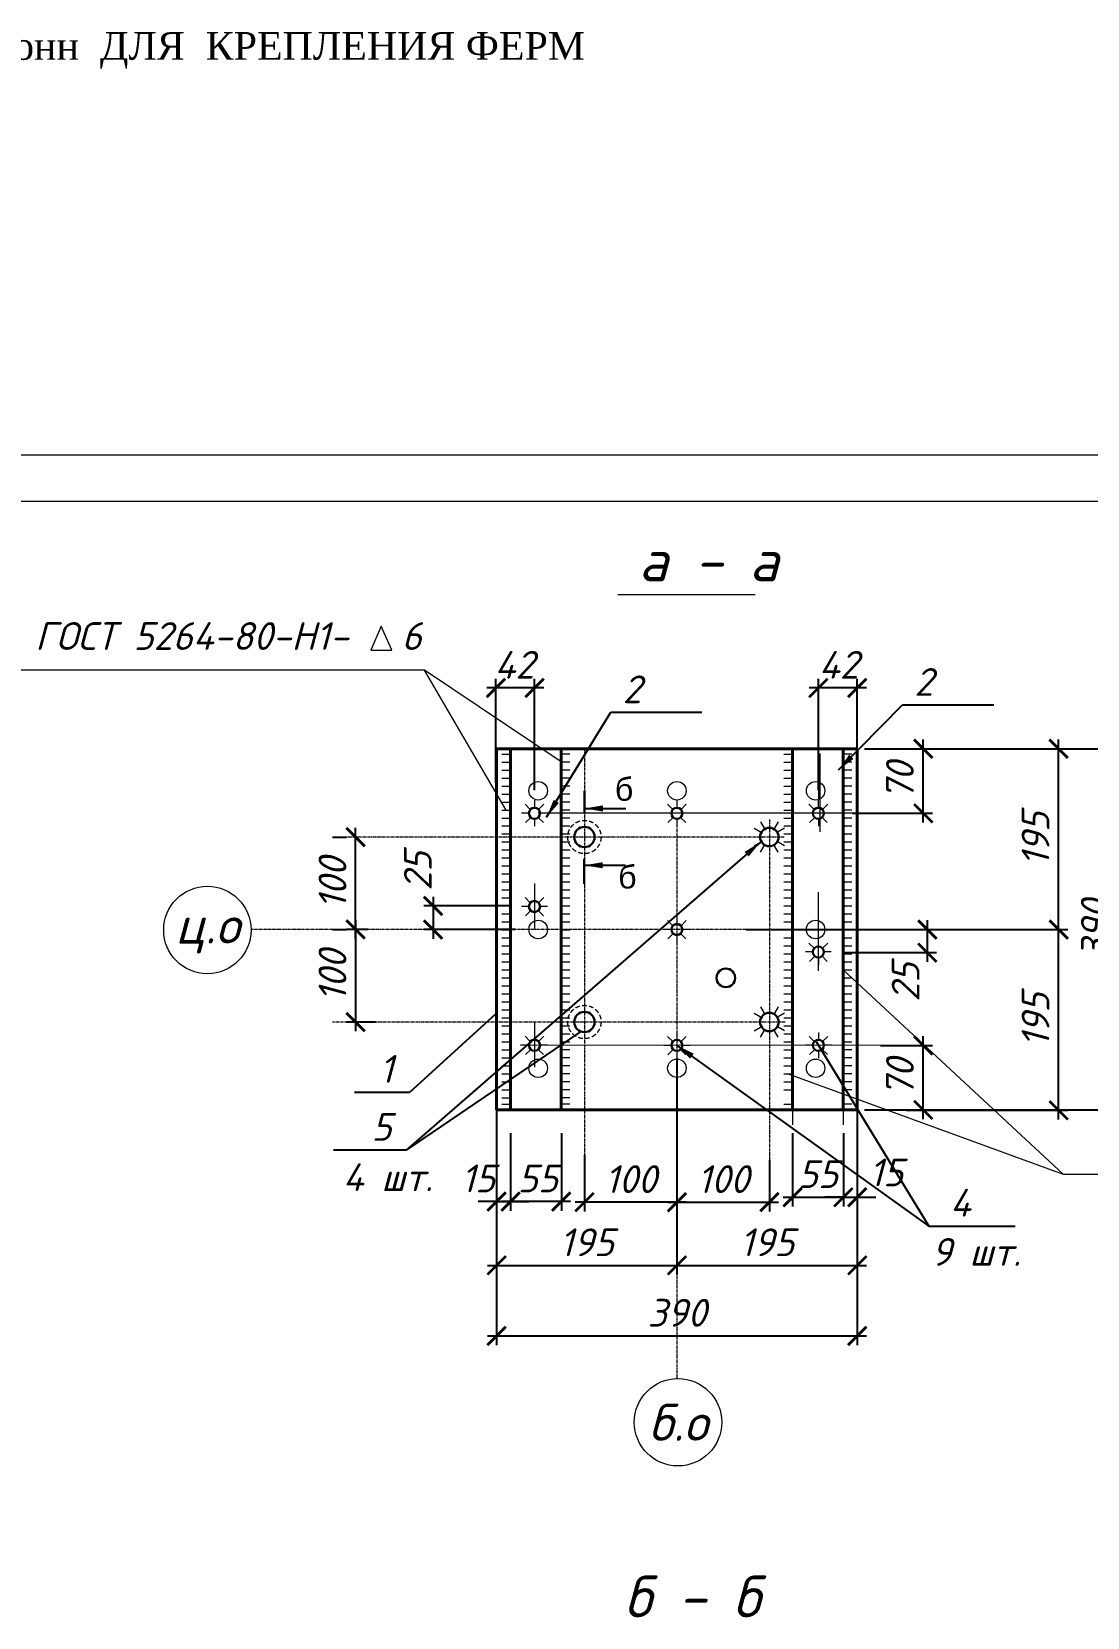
# Model space of a CAD drawing. Header units: millimetres. Extents: x 321124 to 407260, y -209908 to -138111.
# Drawn here: x 341707 to 353123, y -155252 to -138111 of the extents above; entities that cross this region are included whole.
import ezdxf

# ---------------------------------------------------------------- set-up
doc = ezdxf.new("R2010")
doc.units = ezdxf.units.MM
for name, pattern in [('CENTER', [50.8, 31.75, -6.35, 6.35, -6.35]), ('CENTERX2', [4, 2.5, -0.5, 0.5, -0.5]), ('HIDDEN', [0.375, 0.25, -0.125])]:
    doc.linetypes.add(name, pattern=pattern)
doc.layers.get('Defpoints').update_dxf_attribs({"color": 1, "lineweight": 0})
for name, color, linetype, lineweight in [('k_ Выноски', 7, 'Continuous', 13), ('k_ Металл', 5, 'Continuous', 40), ('k_ Осевая', 8, 'CENTERX2', 9), ('k_ Размеры', 7, 'Continuous', 15), ('Линия Тонкая', 86, 'Continuous', 9), ('Металл для узлов', 7, 'Continuous', 30), ('оси', 1, 'CENTER', 5), ('размеры', 5, 'Continuous', 20), ('сновные тонкие', 7, 'Continuous', 30), ('тонкие', 250, 'Continuous', 5)]:
    doc.layers.add(name, color=color, linetype=linetype, lineweight=lineweight)
doc.styles.add('300', font='times.ttf', dxfattribs={"width": 0.9, "height": 300})
doc.styles.add('40', font='arial.ttf', dxfattribs={"height": 400})
doc.styles.add('STEP PR', font='isocpeui.ttf')
doc.styles.add('style30', font='times.ttf', dxfattribs={"height": 300})
doc.dimstyles.new('10', dxfattribs={"dimtxt": 300, "dimasz": 200, "dimexe": 100, "dimexo": 250, "dimgap": 100, "dimtad": 1, "dimdec": 0, "dimlfac": 0.1, "dimdsep": 46, "dimtxsty": '300', "dimblk": 'ARCHTICK', "dimcen": 100, "dimdle": 100, "dimadec": 0, "dimazin": 2, "dimtfac": 1, "dimtdec": 0, "dimtmove": 1, "dimatfit": 3, "dimfxl": 0, "dimtolj": 1, "dimtzin": 0, "dimarcsym": 0})

# ---------------------------------------------------------------- blocks, each defined once
blk = doc.blocks.new('_ArchTick')
at = {"color": 0, "linetype": 'ByBlock', "const_width": 0.15}
blk.add_lwpolyline([(-0.5, -0.5), (0.5, 0.5)], dxfattribs=at)
blk = doc.blocks.new('*D27')
at = {"layer": 'Defpoints', "color": 0, "lineweight": 0, "ltscale": 5}
for p in [(347685, -150005), (348685, -150005), (347685, -150765)]:
    blk.add_point(p, dxfattribs=at)
at = {"layer": 'k_ Размеры', "color": 0, "lineweight": -2, "ltscale": 5}
for p, q in [((347685, -150255), (347685, -150865)), ((348685, -150255), (348685, -150865)), ((348785, -150765), (347585, -150765))]:
    blk.add_line(p, q, dxfattribs=at)
at = {"layer": 'k_ Размеры', "color": 0, "lineweight": -2, "ltscale": 5, "xscale": 200, "yscale": 200, "zscale": 200, "rotation": 180}
blk.add_blockref('_ArchTick', (347685, -150765), dxfattribs=at)
at = {"layer": 'k_ Размеры', "color": 0, "lineweight": -2, "ltscale": 5, "xscale": 200, "yscale": 200, "zscale": 200}
blk.add_blockref('_ArchTick', (348685, -150765), dxfattribs=at)
at = {"layer": 'k_ Размеры', "color": 0, "ltscale": 5, "insert": (348185, -150515), "char_height": 300, "attachment_point": 5, "style": 'STEP PR'}
blk.add_mtext('\\A1;100', dxfattribs=at)
blk = doc.blocks.new('*D28')
at = {"layer": 'Defpoints', "color": 0, "lineweight": 0, "ltscale": 5}
for p in [(348685, -150060), (349685, -150060), (349685, -150765)]:
    blk.add_point(p, dxfattribs=at)
at = {"layer": 'k_ Размеры', "color": 0, "lineweight": -2, "ltscale": 5}
for p, q in [((348685, -150310), (348685, -150865)), ((349685, -150310), (349685, -150865)), ((348585, -150765), (349785, -150765))]:
    blk.add_line(p, q, dxfattribs=at)
at = {"layer": 'k_ Размеры', "color": 0, "lineweight": -2, "ltscale": 5, "xscale": 200, "yscale": 200, "zscale": 200, "rotation": 180}
blk.add_blockref('_ArchTick', (348685, -150765), dxfattribs=at)
at = {"layer": 'k_ Размеры', "color": 0, "lineweight": -2, "ltscale": 5, "xscale": 200, "yscale": 200, "zscale": 200}
blk.add_blockref('_ArchTick', (349685, -150765), dxfattribs=at)
at = {"layer": 'k_ Размеры', "color": 0, "ltscale": 5, "insert": (349185, -150515), "char_height": 300, "attachment_point": 5, "style": 'STEP PR'}
blk.add_mtext('\\A1;100', dxfattribs=at)
blk = doc.blocks.new('*D29')
at = {"layer": 'Defpoints', "color": 0, "lineweight": 0, "ltscale": 5}
for p in [(345210, -146817), (345210, -146817), (345210, -147817)]:
    blk.add_point(p, dxfattribs=at)
at = {"layer": 'k_ Размеры', "color": 0, "lineweight": -2, "ltscale": 5}
for p, q in [((345210, -147917), (345210, -146717)), ((344960, -146817), (345110, -146817)), ((344960, -147817), (345110, -147817))]:
    blk.add_line(p, q, dxfattribs=at)
at = {"layer": 'k_ Размеры', "color": 0, "lineweight": -2, "ltscale": 5, "xscale": 200, "yscale": 200, "zscale": 200}
for p, rotation in [((345210, -146817), 90), ((345210, -147817), 270)]:
    blk.add_blockref('_ArchTick', p, dxfattribs=dict(at, rotation=rotation))
at = {"layer": 'k_ Размеры', "color": 0, "ltscale": 5, "insert": (344960, -147317), "char_height": 300, "attachment_point": 5, "rotation": 90, "style": 'STEP PR'}
blk.add_mtext('\\A1;100', dxfattribs=at)
blk = doc.blocks.new('*D30')
at = {"layer": 'Defpoints', "color": 0, "lineweight": 0, "ltscale": 5}
for p in [(345592, -147817), (345210, -148817), (345675, -148817)]:
    blk.add_point(p, dxfattribs=at)
at = {"layer": 'k_ Размеры', "color": 0, "lineweight": -2, "ltscale": 5}
for p, q in [((345210, -147717), (345210, -148917)), ((345342, -147817), (345110, -147817)), ((345425, -148817), (345110, -148817))]:
    blk.add_line(p, q, dxfattribs=at)
at = {"layer": 'k_ Размеры', "color": 0, "lineweight": -2, "ltscale": 5, "xscale": 200, "yscale": 200, "zscale": 200}
for p, rotation in [((345210, -147817), 90), ((345210, -148817), 270)]:
    blk.add_blockref('_ArchTick', p, dxfattribs=dict(at, rotation=rotation))
at = {"layer": 'k_ Размеры', "color": 0, "ltscale": 5, "insert": (344960, -148317), "char_height": 300, "attachment_point": 5, "rotation": 90, "style": 'STEP PR'}
blk.add_mtext('\\A1;100', dxfattribs=at)
blk = doc.blocks.new('*D31')
at = {"layer": 'Defpoints', "color": 0, "lineweight": 0, "ltscale": 5}
for p in [(346735, -150270), (350635, -150270), (350635, -152210)]:
    blk.add_point(p, dxfattribs=at)
at = {"layer": 'k_ Размеры', "color": 0, "lineweight": -2, "ltscale": 5}
for p, q in [((346735, -150520), (346735, -152310)), ((350635, -150520), (350635, -152310)), ((346635, -152210), (350735, -152210))]:
    blk.add_line(p, q, dxfattribs=at)
at = {"layer": 'k_ Размеры', "color": 0, "lineweight": -2, "ltscale": 5, "xscale": 200, "yscale": 200, "zscale": 200, "rotation": 180}
blk.add_blockref('_ArchTick', (346735, -152210), dxfattribs=at)
at = {"layer": 'k_ Размеры', "color": 0, "lineweight": -2, "ltscale": 5, "xscale": 200, "yscale": 200, "zscale": 200}
blk.add_blockref('_ArchTick', (350635, -152210), dxfattribs=at)
at = {"layer": 'k_ Размеры', "color": 0, "ltscale": 5, "insert": (348685, -151960), "char_height": 300, "attachment_point": 5, "style": 'STEP PR'}
blk.add_mtext('\\A1;390', dxfattribs=at)
blk = doc.blocks.new('*D32')
at = {"layer": 'Defpoints', "color": 0, "lineweight": 0, "ltscale": 5}
for p in [(350462, -145862), (353454, -145862), (350462, -149767)]:
    blk.add_point(p, dxfattribs=at)
at = {"layer": 'k_ Размеры', "color": 0, "lineweight": -2, "ltscale": 5}
for p, q in [((350712, -145862), (353554, -145862)), ((353454, -149867), (353454, -145762)), ((350712, -149767), (353554, -149767))]:
    blk.add_line(p, q, dxfattribs=at)
at = {"layer": 'k_ Размеры', "color": 0, "lineweight": -2, "ltscale": 5, "xscale": 200, "yscale": 200, "zscale": 200}
for p, rotation in [((353454, -145862), 90), ((353454, -149767), 270)]:
    blk.add_blockref('_ArchTick', p, dxfattribs=dict(at, rotation=rotation))
at = {"layer": 'k_ Размеры', "color": 0, "ltscale": 5, "insert": (353204, -147814), "char_height": 300, "attachment_point": 5, "rotation": 90, "style": 'STEP PR'}
blk.add_mtext('\\A1;390', dxfattribs=at)
blk = doc.blocks.new('*D33')
at = {"layer": 'Defpoints', "color": 0, "lineweight": 0, "ltscale": 5}
for p in [(350913, -145862), (352813, -145862), (350913, -147817)]:
    blk.add_point(p, dxfattribs=at)
at = {"layer": 'k_ Размеры', "color": 0, "lineweight": -2, "ltscale": 5}
for p, q in [((351163, -145862), (352913, -145862)), ((352813, -147917), (352813, -145762)), ((351163, -147817), (352913, -147817))]:
    blk.add_line(p, q, dxfattribs=at)
at = {"layer": 'k_ Размеры', "color": 0, "lineweight": -2, "ltscale": 5, "xscale": 200, "yscale": 200, "zscale": 200}
for p, rotation in [((352813, -145862), 90), ((352813, -147817), 270)]:
    blk.add_blockref('_ArchTick', p, dxfattribs=dict(at, rotation=rotation))
at = {"layer": 'k_ Размеры', "color": 0, "ltscale": 5, "insert": (352563, -146839), "char_height": 300, "attachment_point": 5, "rotation": 90, "style": 'STEP PR'}
blk.add_mtext('\\A1;195', dxfattribs=at)
blk = doc.blocks.new('*D34')
at = {"layer": 'Defpoints', "color": 0, "lineweight": 0, "ltscale": 5}
for p in [(350913, -147817), (352813, -147817), (350913, -149771)]:
    blk.add_point(p, dxfattribs=at)
at = {"layer": 'k_ Размеры', "color": 0, "lineweight": -2, "ltscale": 5}
for p, q in [((352813, -149871), (352813, -147717)), ((351163, -147817), (352913, -147817)), ((351163, -149771), (352913, -149771))]:
    blk.add_line(p, q, dxfattribs=at)
at = {"layer": 'k_ Размеры', "color": 0, "lineweight": -2, "ltscale": 5, "xscale": 200, "yscale": 200, "zscale": 200}
for p, rotation in [((352813, -147817), 90), ((352813, -149771), 270)]:
    blk.add_blockref('_ArchTick', p, dxfattribs=dict(at, rotation=rotation))
at = {"layer": 'k_ Размеры', "color": 0, "ltscale": 5, "insert": (352563, -148794), "char_height": 300, "attachment_point": 5, "rotation": 90, "style": 'STEP PR'}
blk.add_mtext('\\A1;195', dxfattribs=at)
blk = doc.blocks.new('*D35')
at = {"layer": 'Defpoints', "color": 0, "lineweight": 0, "ltscale": 5}
for p in [(347129, -147562), (346048, -147817), (347185, -147817)]:
    blk.add_point(p, dxfattribs=at)
at = {"layer": 'k_ Размеры', "color": 0, "lineweight": -2, "ltscale": 5}
for p, q in [((346879, -147562), (345948, -147562)), ((346048, -147462), (346048, -147917)), ((346935, -147817), (345948, -147817))]:
    blk.add_line(p, q, dxfattribs=at)
at = {"layer": 'k_ Размеры', "color": 0, "lineweight": -2, "ltscale": 5, "xscale": 200, "yscale": 200, "zscale": 200}
for p, rotation in [((346048, -147562), 90), ((346048, -147817), 270)]:
    blk.add_blockref('_ArchTick', p, dxfattribs=dict(at, rotation=rotation))
at = {"layer": 'k_ Размеры', "color": 0, "ltscale": 5, "insert": (345883, -147185), "char_height": 300, "attachment_point": 5, "rotation": 90, "style": 'STEP PR'}
blk.add_mtext('\\A1;25', dxfattribs=at)
blk = doc.blocks.new('*D36')
at = {"layer": 'Defpoints', "color": 0, "lineweight": 0, "ltscale": 5}
for p in [(349184, -147817), (350241, -148067), (351393, -148067)]:
    blk.add_point(p, dxfattribs=at)
at = {"layer": 'k_ Размеры', "color": 0, "lineweight": -2, "ltscale": 5}
for p, q in [((351393, -147717), (351393, -148167)), ((349434, -147817), (351493, -147817)), ((350491, -148067), (351493, -148067))]:
    blk.add_line(p, q, dxfattribs=at)
at = {"layer": 'k_ Размеры', "color": 0, "lineweight": -2, "ltscale": 5, "xscale": 200, "yscale": 200, "zscale": 200}
for p, rotation in [((351393, -147817), 90), ((351393, -148067), 270)]:
    blk.add_blockref('_ArchTick', p, dxfattribs=dict(at, rotation=rotation))
at = {"layer": 'k_ Размеры', "color": 0, "ltscale": 5, "insert": (351158, -148386), "char_height": 300, "attachment_point": 5, "rotation": 90, "style": 'STEP PR'}
blk.add_mtext('\\A1;25', dxfattribs=at)
blk = doc.blocks.new('*D37')
at = {"layer": 'Defpoints', "color": 0, "lineweight": 0, "ltscale": 5}
for p in [(350752, -145862), (351349, -145862), (350335, -146560)]:
    blk.add_point(p, dxfattribs=at)
at = {"layer": 'k_ Размеры', "color": 0, "lineweight": -2, "ltscale": 5}
for p, q in [((351002, -145862), (351449, -145862)), ((351349, -146660), (351349, -145762)), ((350585, -146560), (351449, -146560))]:
    blk.add_line(p, q, dxfattribs=at)
at = {"layer": 'k_ Размеры', "color": 0, "lineweight": -2, "ltscale": 5, "xscale": 200, "yscale": 200, "zscale": 200}
for p, rotation in [((351349, -145862), 90), ((351349, -146560), 270)]:
    blk.add_blockref('_ArchTick', p, dxfattribs=dict(at, rotation=rotation))
at = {"layer": 'k_ Размеры', "color": 0, "ltscale": 5, "insert": (351097, -146211), "char_height": 300, "attachment_point": 5, "rotation": 90, "style": 'STEP PR'}
blk.add_mtext('\\A1;70', dxfattribs=at)
blk = doc.blocks.new('*D38')
at = {"layer": 'Defpoints', "color": 0, "lineweight": 0, "ltscale": 5}
for p in [(350635, -149069), (351349, -149069), (350752, -149767)]:
    blk.add_point(p, dxfattribs=at)
at = {"layer": 'k_ Размеры', "color": 0, "lineweight": -2, "ltscale": 5}
for p, q in [((350885, -149069), (351449, -149069)), ((351349, -149867), (351349, -148969)), ((351002, -149767), (351449, -149767))]:
    blk.add_line(p, q, dxfattribs=at)
at = {"layer": 'k_ Размеры', "color": 0, "lineweight": -2, "ltscale": 5, "xscale": 200, "yscale": 200, "zscale": 200}
for p, rotation in [((351349, -149069), 90), ((351349, -149767), 270)]:
    blk.add_blockref('_ArchTick', p, dxfattribs=dict(at, rotation=rotation))
at = {"layer": 'k_ Размеры', "color": 0, "ltscale": 5, "insert": (351097, -149418), "char_height": 300, "attachment_point": 5, "rotation": 90, "style": 'STEP PR'}
blk.add_mtext('\\A1;70', dxfattribs=at)
blk = doc.blocks.new('*D46')
at = {"layer": 'Defpoints', "color": 0, "lineweight": 0, "ltscale": 5}
for p in [(350215, -145205), (350215, -146560), (350635, -146703)]:
    blk.add_point(p, dxfattribs=at)
at = {"layer": 'k_ Размеры', "color": 0, "lineweight": -2, "ltscale": 5}
for p, q in [((350215, -146310), (350215, -145105)), ((350635, -146453), (350635, -145105)), ((350735, -145205), (350115, -145205))]:
    blk.add_line(p, q, dxfattribs=at)
at = {"layer": 'k_ Размеры', "color": 0, "lineweight": -2, "ltscale": 5, "xscale": 200, "yscale": 200, "zscale": 200, "rotation": 180}
blk.add_blockref('_ArchTick', (350215, -145205), dxfattribs=at)
at = {"layer": 'k_ Размеры', "color": 0, "lineweight": -2, "ltscale": 5, "xscale": 200, "yscale": 200, "zscale": 200}
blk.add_blockref('_ArchTick', (350635, -145205), dxfattribs=at)
at = {"layer": 'k_ Размеры', "color": 0, "ltscale": 5, "insert": (350435, -144955), "char_height": 300, "attachment_point": 5, "style": 'STEP PR'}
blk.add_mtext('\\A1;42', dxfattribs=at)
blk = doc.blocks.new('*D39')
at = {"layer": 'Defpoints', "color": 0, "lineweight": 0, "ltscale": 5}
for p in [(346728, -145205), (346728, -146478), (347145, -146560)]:
    blk.add_point(p, dxfattribs=at)
at = {"layer": 'k_ Размеры', "color": 0, "lineweight": -2, "ltscale": 5}
for p, q in [((346728, -146228), (346728, -145105)), ((347145, -146310), (347145, -145105)), ((347245, -145205), (346628, -145205))]:
    blk.add_line(p, q, dxfattribs=at)
at = {"layer": 'k_ Размеры', "color": 0, "lineweight": -2, "ltscale": 5, "xscale": 200, "yscale": 200, "zscale": 200, "rotation": 180}
blk.add_blockref('_ArchTick', (346728, -145205), dxfattribs=at)
at = {"layer": 'k_ Размеры', "color": 0, "lineweight": -2, "ltscale": 5, "xscale": 200, "yscale": 200, "zscale": 200}
blk.add_blockref('_ArchTick', (347145, -145205), dxfattribs=at)
at = {"layer": 'k_ Размеры', "color": 0, "ltscale": 5, "insert": (346928, -144955), "char_height": 300, "attachment_point": 5, "style": 'STEP PR'}
blk.add_mtext('\\A1;42', dxfattribs=at)
blk = doc.blocks.new('*D40')
at = {"layer": 'Defpoints', "color": 0, "lineweight": 0, "ltscale": 5}
for p in [(346735, -148959), (348685, -148959), (348685, -151448)]:
    blk.add_point(p, dxfattribs=at)
at = {"layer": 'k_ Размеры', "color": 0, "lineweight": -2, "ltscale": 5}
for p, q in [((346735, -149209), (346735, -151548)), ((348685, -149209), (348685, -151548)), ((346635, -151448), (348785, -151448))]:
    blk.add_line(p, q, dxfattribs=at)
at = {"layer": 'k_ Размеры', "color": 0, "lineweight": -2, "ltscale": 5, "xscale": 200, "yscale": 200, "zscale": 200, "rotation": 180}
blk.add_blockref('_ArchTick', (346735, -151448), dxfattribs=at)
at = {"layer": 'k_ Размеры', "color": 0, "lineweight": -2, "ltscale": 5, "xscale": 200, "yscale": 200, "zscale": 200}
blk.add_blockref('_ArchTick', (348685, -151448), dxfattribs=at)
at = {"layer": 'k_ Размеры', "color": 0, "ltscale": 5, "insert": (347710, -151198), "char_height": 300, "attachment_point": 5, "style": 'STEP PR'}
blk.add_mtext('\\A1;195', dxfattribs=at)
blk = doc.blocks.new('*D41')
at = {"layer": 'Defpoints', "color": 0, "lineweight": 0, "ltscale": 5}
for p in [(348685, -148959), (350635, -148959), (350635, -151448)]:
    blk.add_point(p, dxfattribs=at)
at = {"layer": 'k_ Размеры', "color": 0, "lineweight": -2, "ltscale": 5}
for p, q in [((348685, -149209), (348685, -151548)), ((350635, -149209), (350635, -151548)), ((348585, -151448), (350735, -151448))]:
    blk.add_line(p, q, dxfattribs=at)
at = {"layer": 'k_ Размеры', "color": 0, "lineweight": -2, "ltscale": 5, "xscale": 200, "yscale": 200, "zscale": 200, "rotation": 180}
blk.add_blockref('_ArchTick', (348685, -151448), dxfattribs=at)
at = {"layer": 'k_ Размеры', "color": 0, "lineweight": -2, "ltscale": 5, "xscale": 200, "yscale": 200, "zscale": 200}
blk.add_blockref('_ArchTick', (350635, -151448), dxfattribs=at)
at = {"layer": 'k_ Размеры', "color": 0, "ltscale": 5, "insert": (349660, -151198), "char_height": 300, "attachment_point": 5, "style": 'STEP PR'}
blk.add_mtext('\\A1;195', dxfattribs=at)
blk = doc.blocks.new('*D47')
at = {"layer": 'Defpoints', "color": 0, "lineweight": 0, "ltscale": 5}
for p in [(350485, -149767), (350635, -149767), (350635, -150712)]:
    blk.add_point(p, dxfattribs=at)
at = {"layer": 'k_ Размеры', "color": 0, "lineweight": -2, "ltscale": 5}
for p, q in [((350485, -150017), (350485, -150812)), ((350635, -150017), (350635, -150812)), ((350485, -150712), (350285, -150712)), ((350485, -150712), (350635, -150712)), ((350635, -150712), (350835, -150712))]:
    blk.add_line(p, q, dxfattribs=at)
at = {"layer": 'k_ Размеры', "color": 0, "lineweight": -2, "ltscale": 5, "xscale": 200, "yscale": 200, "zscale": 200}
blk.add_blockref('_ArchTick', (350485, -150712), dxfattribs=at)
at = {"layer": 'k_ Размеры', "color": 0, "lineweight": -2, "ltscale": 5, "xscale": 200, "yscale": 200, "zscale": 200, "rotation": 180}
blk.add_blockref('_ArchTick', (350635, -150712), dxfattribs=at)
at = {"layer": 'k_ Размеры', "color": 0, "ltscale": 5, "insert": (350948, -150443), "char_height": 300, "attachment_point": 5, "style": 'STEP PR'}
blk.add_mtext('\\A1;15', dxfattribs=at)
blk = doc.blocks.new('*D48')
at = {"layer": 'Defpoints', "color": 0, "lineweight": 0, "ltscale": 5}
for p in [(349935, -149767), (350485, -149767), (350485, -150712)]:
    blk.add_point(p, dxfattribs=at)
at = {"layer": 'k_ Размеры', "color": 0, "lineweight": -2, "ltscale": 5}
for p, q in [((349935, -150017), (349935, -150812)), ((350485, -150017), (350485, -150812)), ((349835, -150712), (350585, -150712))]:
    blk.add_line(p, q, dxfattribs=at)
at = {"layer": 'k_ Размеры', "color": 0, "lineweight": -2, "ltscale": 5, "xscale": 200, "yscale": 200, "zscale": 200, "rotation": 180}
blk.add_blockref('_ArchTick', (349935, -150712), dxfattribs=at)
at = {"layer": 'k_ Размеры', "color": 0, "lineweight": -2, "ltscale": 5, "xscale": 200, "yscale": 200, "zscale": 200}
blk.add_blockref('_ArchTick', (350485, -150712), dxfattribs=at)
at = {"layer": 'k_ Размеры', "color": 0, "ltscale": 5, "insert": (350210, -150462), "char_height": 300, "attachment_point": 5, "style": 'STEP PR'}
blk.add_mtext('\\A1;55', dxfattribs=at)
blk = doc.blocks.new('*D42')
at = {"layer": 'Defpoints', "color": 0, "lineweight": 0, "ltscale": 5}
for p in [(346735, -149769), (346885, -149769), (346885, -150758)]:
    blk.add_point(p, dxfattribs=at)
at = {"layer": 'k_ Размеры', "color": 0, "lineweight": -2, "ltscale": 5}
for p, q in [((346735, -150019), (346735, -150858)), ((346885, -150019), (346885, -150858)), ((346735, -150758), (346535, -150758)), ((346735, -150758), (346885, -150758)), ((346885, -150758), (347085, -150758))]:
    blk.add_line(p, q, dxfattribs=at)
at = {"layer": 'k_ Размеры', "color": 0, "lineweight": -2, "ltscale": 5, "xscale": 200, "yscale": 200, "zscale": 200}
blk.add_blockref('_ArchTick', (346735, -150758), dxfattribs=at)
at = {"layer": 'k_ Размеры', "color": 0, "lineweight": -2, "ltscale": 5, "xscale": 200, "yscale": 200, "zscale": 200, "rotation": 180}
blk.add_blockref('_ArchTick', (346885, -150758), dxfattribs=at)
at = {"layer": 'k_ Размеры', "color": 0, "ltscale": 5, "insert": (346535, -150508), "char_height": 300, "attachment_point": 5, "style": 'STEP PR'}
blk.add_mtext('\\A1;15', dxfattribs=at)
blk = doc.blocks.new('*D49')
at = {"layer": 'Defpoints', "color": 0, "lineweight": 0, "ltscale": 5}
for p in [(346885, -149767), (347435, -149767), (346885, -150758)]:
    blk.add_point(p, dxfattribs=at)
at = {"layer": 'k_ Размеры', "color": 0, "lineweight": -2, "ltscale": 5}
for p, q in [((346885, -150017), (346885, -150858)), ((347435, -150017), (347435, -150858)), ((347535, -150758), (346785, -150758))]:
    blk.add_line(p, q, dxfattribs=at)
at = {"layer": 'k_ Размеры', "color": 0, "lineweight": -2, "ltscale": 5, "xscale": 200, "yscale": 200, "zscale": 200, "rotation": 180}
blk.add_blockref('_ArchTick', (346885, -150758), dxfattribs=at)
at = {"layer": 'k_ Размеры', "color": 0, "lineweight": -2, "ltscale": 5, "xscale": 200, "yscale": 200, "zscale": 200}
blk.add_blockref('_ArchTick', (347435, -150758), dxfattribs=at)
at = {"layer": 'k_ Размеры', "color": 0, "ltscale": 5, "insert": (347181, -150508), "char_height": 300, "attachment_point": 5, "style": 'STEP PR'}
blk.add_mtext('\\A1;55', dxfattribs=at)

msp = doc.modelspace()

# ---------------------------------------------------------------- linework, layer by layer
at = {"layer": 'Defpoints', "color": 6, "ltscale": 50}
for centre in [(347184.56798, -146316.68801), (348684.56798, -146316.68801), (350184.56798, -146316.68801), (347184.56798, -147816.68801), (350184.56798, -147816.68801), (347184.56798, -149316.68801), (348684.56798, -149316.68801), (350184.56798, -149316.68801)]:
    msp.add_circle(centre, 100, dxfattribs=at)
at = {"layer": 'k_ Металл'}
for p, q in [((346734.56798, -145861.91071), (350634.56798, -145861.91071)), ((346734.56798, -149766.68801), (346734.56798, -145861.91071)), ((346884.56798, -149766.68801), (346884.56798, -145861.91071)), ((347434.56798, -149766.68801), (347434.56798, -145861.91071)), ((349934.56798, -145861.91071), (349934.56798, -149766.68801)), ((350484.56798, -145861.91071), (350484.56798, -149766.68801)), ((350634.56798, -145861.91071), (350634.56798, -149766.68801)), ((350634.56798, -149766.68801), (346734.56798, -149766.68801))]:
    msp.add_line(p, q, dxfattribs=at)
at = {"layer": 'k_ Осевая', "linetype": 'Continuous', "ltscale": 10}
for centre in [(343607.18521, -147822.19027), (348696.52288, -153143.78858)]:
    msp.add_circle(centre, 472.5, dxfattribs=at)
at = {"layer": 'Линия Тонкая', "lineweight": 30, "ltscale": 50}
msp.add_circle((349214.10584, -148339.31125), 100, dxfattribs=at)
at = {"layer": 'Металл для узлов'}
for centre in [(347144.56798, -146559.59914), (348684.56798, -146559.59914), (350214.56798, -146559.59914), (347144.56798, -147568.09028), (348684.56798, -147816.68801), (350214.56798, -148059.59914), (347144.56798, -149068.09028), (348684.56798, -149068.99959), (350215.1018, -149068.42053)]:
    msp.add_circle(centre, 60, dxfattribs=at)
at = {"layer": 'Металл для узлов', "ltscale": 5}
for centre, radius in [((347684.56798, -146816.68801), 110), ((349684.56798, -146816.68801), 100), ((347684.56798, -148816.68801), 110), ((349684.56798, -148816.68801), 100)]:
    msp.add_circle(centre, radius, dxfattribs=at)
at = {"layer": 'оси'}
for p, q in [((347684.56798, -145861.91071), (347684.56798, -150596.46823)), ((348684.56798, -146628.96357), (348684.56798, -152671.43985)), ((349684.56798, -146628.96357), (349684.56798, -150596.46823)), ((349843.38437, -146816.68801), (344981.57866, -146816.68801)), ((351311.49413, -147816.68801), (344079.65318, -147816.68801)), ((349854.3977, -148816.68801), (344960.42217, -148816.68801))]:
    msp.add_line(p, q, dxfattribs=at)
at = {"layer": 'размеры'}
msp.add_line((361588.89071, -142690.30836), (321124.2312, -142690.30836), dxfattribs=at)
at = {"layer": 'размеры', "ltscale": 100}
msp.add_line((348045.4671, -144196.52067), (349530.30695, -144196.52067), dxfattribs=at)
at = {"layer": 'размеры', "color": 7, "ltscale": 300}
for p, q in [((345485.75199, -144537.42032), (345374.3192, -144797.30018)), ((345602.99634, -144797.30018), (345485.75199, -144537.42032)), ((345374.3192, -144797.30018), (345602.99634, -144797.30018)), ((345954.7742, -145013.943), (341440.42053, -145013.943)), ((347434.56798, -146005.38052), (345954.7742, -145013.943)), ((346837.72753, -146524.87214), (345954.7742, -145013.943)), ((350484.56798, -148251.69907), (352862.18107, -150463.50801)), ((349887.72753, -149376.16124), (352862.18107, -150463.50801)), ((352862.18107, -150463.50801), (357525.49039, -150463.50801))]:
    msp.add_line(p, q, dxfattribs=at)
at = {"layer": 'размеры', "ltscale": 5}
for p, q in [((346790.88707, -145920.11036), (346884.56798, -145920.11036)), ((346790.88707, -146006.5049), (346884.56798, -146006.5049)), ((347434.56798, -145918.98598), (347528.2489, -145918.98598)), ((347434.56798, -146005.38052), (347528.2489, -146005.38052)), ((349840.88707, -145920.11036), (349934.56798, -145920.11036)), ((349840.88707, -146006.5049), (349934.56798, -146006.5049)), ((350484.56798, -145918.98598), (350578.2489, -145918.98598)), ((350484.56798, -146005.38052), (350578.2489, -146005.38052)), ((346790.88707, -146092.89944), (346884.56798, -146092.89944)), ((346790.88707, -146179.29398), (346884.56798, -146179.29398)), ((347434.56798, -146091.77506), (347528.2489, -146091.77506)), ((347434.56798, -146178.1696), (347528.2489, -146178.1696)), ((349840.88707, -146092.89944), (349934.56798, -146092.89944)), ((349840.88707, -146179.29398), (349934.56798, -146179.29398)), ((350484.56798, -146091.77506), (350578.2489, -146091.77506)), ((350484.56798, -146178.1696), (350578.2489, -146178.1696)), ((346790.88707, -146265.68852), (346884.56798, -146265.68852)), ((346790.88707, -146352.08306), (346884.56798, -146352.08306)), ((347434.56798, -146264.56414), (347528.2489, -146264.56414)), ((347434.56798, -146350.95868), (347528.2489, -146350.95868)), ((349840.88707, -146265.68852), (349934.56798, -146265.68852)), ((349840.88707, -146352.08306), (349934.56798, -146352.08306)), ((350484.56798, -146264.56414), (350578.2489, -146264.56414)), ((350484.56798, -146350.95868), (350578.2489, -146350.95868)), ((346790.88707, -146438.4776), (346884.56798, -146438.4776)), ((346790.88707, -146524.87214), (346884.56798, -146524.87214)), ((347434.56798, -146437.35322), (347528.2489, -146437.35322)), ((347434.56798, -146523.74776), (347528.2489, -146523.74776)), ((349840.88707, -146438.4776), (349934.56798, -146438.4776)), ((349840.88707, -146524.87214), (349934.56798, -146524.87214)), ((350484.56798, -146437.35322), (350578.2489, -146437.35322)), ((350484.56798, -146523.74776), (350578.2489, -146523.74776)), ((346790.88707, -146611.26668), (346884.56798, -146611.26668)), ((346790.88707, -146697.66122), (346884.56798, -146697.66122)), ((347434.56798, -146610.1423), (347528.2489, -146610.1423)), ((347434.56798, -146696.53684), (347528.2489, -146696.53684)), ((349840.88707, -146611.26668), (349934.56798, -146611.26668)), ((349840.88707, -146697.66122), (349934.56798, -146697.66122)), ((350484.56798, -146610.1423), (350578.2489, -146610.1423)), ((350484.56798, -146696.53684), (350578.2489, -146696.53684)), ((346790.88707, -146784.05576), (346884.56798, -146784.05576)), ((346790.88707, -146870.4503), (346884.56798, -146870.4503)), ((347434.56798, -146782.93138), (347528.2489, -146782.93138)), ((347434.56798, -146869.32592), (347528.2489, -146869.32592)), ((349840.88707, -146784.05576), (349934.56798, -146784.05576)), ((349840.88707, -146870.4503), (349934.56798, -146870.4503)), ((350484.56798, -146782.93138), (350578.2489, -146782.93138)), ((350484.56798, -146869.32592), (350578.2489, -146869.32592)), ((346790.88707, -146956.84484), (346884.56798, -146956.84484)), ((346790.88707, -147043.23938), (346884.56798, -147043.23938)), ((347434.56798, -146955.72046), (347528.2489, -146955.72046)), ((347434.56798, -147042.115), (347528.2489, -147042.115)), ((349840.88707, -146956.84484), (349934.56798, -146956.84484)), ((349840.88707, -147043.23938), (349934.56798, -147043.23938)), ((350484.56798, -146955.72046), (350578.2489, -146955.72046)), ((350484.56798, -147042.115), (350578.2489, -147042.115)), ((346790.88707, -147129.63392), (346884.56798, -147129.63392)), ((346790.88707, -147216.02846), (346884.56798, -147216.02846)), ((347434.56798, -147128.50954), (347528.2489, -147128.50954)), ((347434.56798, -147214.90408), (347528.2489, -147214.90408)), ((349840.88707, -147129.63392), (349934.56798, -147129.63392)), ((349840.88707, -147216.02846), (349934.56798, -147216.02846)), ((350484.56798, -147128.50954), (350578.2489, -147128.50954)), ((350484.56798, -147214.90408), (350578.2489, -147214.90408)), ((346790.88707, -147302.423), (346884.56798, -147302.423)), ((346790.88707, -147388.81754), (346884.56798, -147388.81754)), ((347434.56798, -147301.29862), (347528.2489, -147301.29862)), ((347434.56798, -147387.69316), (347528.2489, -147387.69316)), ((349840.88707, -147302.423), (349934.56798, -147302.423)), ((349840.88707, -147388.81754), (349934.56798, -147388.81754)), ((350484.56798, -147301.29862), (350578.2489, -147301.29862)), ((350484.56798, -147387.69316), (350578.2489, -147387.69316)), ((346790.88707, -147475.06383), (346884.56798, -147475.06383)), ((346790.88707, -147561.45837), (346884.56798, -147561.45837)), ((347434.56798, -147473.93945), (347528.2489, -147473.93945)), ((347434.56798, -147560.33399), (347528.2489, -147560.33399)), ((349840.88707, -147475.06383), (349934.56798, -147475.06383)), ((349840.88707, -147561.45837), (349934.56798, -147561.45837)), ((350484.56798, -147473.93945), (350578.2489, -147473.93945)), ((350484.56798, -147560.33399), (350578.2489, -147560.33399)), ((346790.88707, -147647.85291), (346884.56798, -147647.85291)), ((346790.88707, -147734.60447), (346884.56798, -147734.60447)), ((347434.56798, -147646.72852), (347528.2489, -147646.72852)), ((347434.56798, -147733.48008), (347528.2489, -147733.48008)), ((349840.88707, -147647.85291), (349934.56798, -147647.85291)), ((349840.88707, -147734.60447), (349934.56798, -147734.60447)), ((350484.56798, -147646.72852), (350578.2489, -147646.72852)), ((350484.56798, -147733.48008), (350578.2489, -147733.48008)), ((346790.88707, -147820.99901), (346884.56798, -147820.99901)), ((346790.88707, -147907.39355), (346884.56798, -147907.39355)), ((347434.56798, -147819.87462), (347528.2489, -147819.87462)), ((347434.56798, -147906.26916), (347528.2489, -147906.26916)), ((349840.88707, -147820.99901), (349934.56798, -147820.99901)), ((349840.88707, -147907.39355), (349934.56798, -147907.39355)), ((350484.56798, -147819.87462), (350578.2489, -147819.87462)), ((350484.56798, -147906.26916), (350578.2489, -147906.26916)), ((346790.88707, -147993.78809), (346884.56798, -147993.78809)), ((346790.88707, -148080.18262), (346884.56798, -148080.18262)), ((347434.56798, -147992.6637), (347528.2489, -147992.6637)), ((347434.56798, -148079.05824), (347528.2489, -148079.05824)), ((349840.88707, -147993.78809), (349934.56798, -147993.78809)), ((349840.88707, -148080.18262), (349934.56798, -148080.18262)), ((350484.56798, -147992.6637), (350578.2489, -147992.6637)), ((350484.56798, -148079.05824), (350578.2489, -148079.05824)), ((346790.88707, -148166.57716), (346884.56798, -148166.57716)), ((346790.88707, -148253.32872), (346884.56798, -148253.32872)), ((347434.56798, -148165.30453), (347528.2489, -148165.30453)), ((347434.56798, -148251.69907), (347528.2489, -148251.69907)), ((349840.88707, -148166.42891), (349934.56798, -148166.42891)), ((349840.88707, -148252.82345), (349934.56798, -148252.82345)), ((350484.56798, -148165.30453), (350578.2489, -148165.30453)), ((350484.56798, -148251.69907), (350578.2489, -148251.69907)), ((346790.88707, -148339.72326), (346884.56798, -148339.72326)), ((346790.88707, -148426.1178), (346884.56798, -148426.1178)), ((347434.56798, -148337.94536), (347528.2489, -148337.94536)), ((347434.56798, -148424.3399), (347528.2489, -148424.3399)), ((349840.88707, -148339.21799), (349934.56798, -148339.21799)), ((349840.88707, -148425.46428), (349934.56798, -148425.46428)), ((350484.56798, -148337.94536), (350578.2489, -148337.94536)), ((350484.56798, -148424.3399), (350578.2489, -148424.3399)), ((346790.88707, -148512.51234), (346884.56798, -148512.51234)), ((346790.88707, -148598.90688), (346884.56798, -148598.90688)), ((347434.56798, -148510.73444), (347528.2489, -148510.73444)), ((347434.56798, -148597.486), (347528.2489, -148597.486)), ((349840.88707, -148511.85882), (349934.56798, -148511.85882)), ((349840.88707, -148598.25336), (349934.56798, -148598.25336)), ((350484.56798, -148510.73444), (350578.2489, -148510.73444)), ((350484.56798, -148597.486), (350578.2489, -148597.486)), ((346790.88707, -148685.30142), (346884.56798, -148685.30142)), ((346790.88707, -148771.39946), (346884.56798, -148771.39946)), ((347434.56798, -148683.88054), (347528.2489, -148683.88054)), ((347434.56798, -148770.27508), (347528.2489, -148770.27508)), ((349840.88707, -148685.00492), (349934.56798, -148685.00492)), ((349840.88707, -148771.39946), (349934.56798, -148771.39946)), ((350484.56798, -148683.88054), (350578.2489, -148683.88054)), ((350484.56798, -148770.27508), (350578.2489, -148770.27508)), ((346790.88707, -148857.794), (346884.56798, -148857.794)), ((346790.88707, -148944.18854), (346884.56798, -148944.18854)), ((347434.56798, -148856.66962), (347528.2489, -148856.66962)), ((347434.56798, -148943.06416), (347528.2489, -148943.06416)), ((349840.88707, -148857.794), (349934.56798, -148857.794)), ((349840.88707, -148944.18854), (349934.56798, -148944.18854)), ((350484.56798, -148856.66962), (350578.2489, -148856.66962)), ((350484.56798, -148943.06416), (350578.2489, -148943.06416)), ((346790.88707, -149030.58308), (346884.56798, -149030.58308)), ((346790.88707, -149116.97762), (346884.56798, -149116.97762)), ((347434.56798, -149029.31045), (347528.2489, -149029.31045)), ((347434.56798, -149115.70499), (347528.2489, -149115.70499)), ((349840.88707, -149030.58308), (349934.56798, -149030.58308)), ((349840.88707, -149116.97762), (349934.56798, -149116.97762)), ((350484.56798, -149029.31045), (350578.2489, -149029.31045)), ((350484.56798, -149115.70499), (350578.2489, -149115.70499)), ((346790.88707, -149203.37216), (346884.56798, -149203.37216)), ((346790.88707, -149289.7667), (346884.56798, -149289.7667)), ((347434.56798, -149201.95128), (347528.2489, -149201.95128)), ((347434.56798, -149288.34582), (347528.2489, -149288.34582)), ((349840.88707, -149203.37216), (349934.56798, -149203.37216)), ((349840.88707, -149289.7667), (349934.56798, -149289.7667)), ((350484.56798, -149202.09953), (350578.2489, -149202.09953)), ((350484.56798, -149288.49407), (350578.2489, -149288.49407)), ((346790.88707, -149376.16124), (346884.56798, -149376.16124)), ((346790.88707, -149462.55578), (346884.56798, -149462.55578)), ((347434.56798, -149374.5921), (347528.2489, -149374.5921)), ((347434.56798, -149460.98664), (347528.2489, -149460.98664)), ((349840.88707, -149376.16124), (349934.56798, -149376.16124)), ((349840.88707, -149462.55578), (349934.56798, -149462.55578)), ((350484.56798, -149374.88861), (350578.2489, -149374.88861)), ((350484.56798, -149461.28315), (350578.2489, -149461.28315)), ((346790.88707, -149548.95032), (346884.56798, -149548.95032)), ((346790.88707, -149635.34486), (346884.56798, -149635.34486)), ((347434.56798, -149547.23293), (347528.2489, -149547.23293)), ((347434.56798, -149633.62747), (347528.2489, -149633.62747)), ((349840.88707, -149548.95032), (349934.56798, -149548.95032)), ((350484.56798, -149547.67768), (350578.2489, -149547.67768)), ((346790.88707, -149703.37216), (346884.56798, -149703.37216)), ((347434.56798, -149701.95128), (347528.2489, -149701.95128)), ((349840.88707, -149703.37216), (349934.56798, -149703.37216)), ((350484.56798, -149701.95128), (350578.2489, -149701.95128))]:
    msp.add_line(p, q, dxfattribs=at)
at = {"layer": 'размеры', "ltscale": 50}
for p, q in [((350234.56798, -146761.91071), (350234.56798, -145913.69786)), ((350214.56798, -146261.91071), (350214.56798, -146405.98127)), ((350780.56647, -146559.59914), (347246.5146, -146559.59914)), ((347144.48877, -147318.09028), (347144.48877, -147806.19117)), ((350214.56798, -148261.91071), (350214.56798, -147413.69786)), ((347144.56798, -148818.09028), (347144.56798, -149306.19117))]:
    msp.add_line(p, q, dxfattribs=at)
at = {"layer": 'размеры', "color": 7, "ltscale": 50}
for p, q in [((351002.25712, -149068.99959), (346989.26141, -149068.09028)), ((349934.56798, -149766.68801), (349934.56798, -149926.96178)), ((350484.56798, -149766.68801), (350484.56798, -149926.96178)), ((350634.56798, -149766.68801), (350634.56798, -149926.96178))]:
    msp.add_line(p, q, dxfattribs=at)
at = {"layer": 'размеры', "color": 7, "linetype": 'HIDDEN', "ltscale": 200}
for centre in [(347684.56798, -146816.68801), (347684.56798, -148816.68801)]:
    msp.add_circle(centre, 180, dxfattribs=at)
at = {"layer": 'сновные тонкие'}
for p, q in [((347684.56798, -146318.99959), (347684.56798, -146564.03318)), ((347681.22773, -147053.06444), (347681.22773, -147322.35629))]:
    msp.add_line(p, q, dxfattribs=at)
at = {"layer": 'тонкие'}
for p, q in [((361096.57137, -143190.30836), (323124.2312, -143190.30836)), ((347084.56798, -146559.59914), (347004.56798, -146559.59914)), ((347043.09555, -146462.94478), (347099.66409, -146519.51332)), ((347143.73369, -146419.60494), (347143.73369, -146499.60494)), ((347262.7344, -146559.59914), (347182.7344, -146559.59914)), ((347246.04042, -146462.94478), (347189.47187, -146519.51332)), ((348624.56798, -146559.59914), (348544.56798, -146559.59914)), ((348583.09555, -146462.94478), (348639.66409, -146519.51332)), ((348683.73369, -146419.60494), (348683.73369, -146499.60494)), ((348786.04042, -146462.94478), (348729.47187, -146519.51332)), ((348824.56798, -146559.59914), (348744.56798, -146559.59914)), ((350154.56798, -146559.59914), (350074.56798, -146559.59914)), ((350113.09555, -146462.94478), (350169.66409, -146519.51332)), ((350213.73369, -146419.60494), (350213.73369, -146499.60494)), ((350316.04042, -146462.94478), (350259.47187, -146519.51332)), ((350354.56798, -146559.59914), (350274.56798, -146559.59914)), ((347104.61906, -146604.36613), (347048.05052, -146660.93468)), ((347144.84609, -146619.5985), (347144.84609, -146699.5985)), ((347184.51691, -146604.36613), (347241.08545, -146660.93468)), ((348644.61906, -146604.36613), (348588.05052, -146660.93468)), ((348684.84609, -146619.5985), (348684.84609, -146699.5985)), ((348724.51691, -146604.36613), (348781.08545, -146660.93468)), ((349520.02316, -146721.68801), (349589.30519, -146761.68801)), ((349589.56798, -146652.14319), (349629.56798, -146721.42522)), ((349779.56798, -146652.14319), (349739.56798, -146721.42522)), ((349849.11281, -146721.68801), (349779.83078, -146761.68801)), ((350174.61906, -146604.36613), (350118.05052, -146660.93468)), ((350214.84609, -146619.5985), (350214.84609, -146699.5985)), ((350254.51691, -146604.36613), (350311.08545, -146660.93468)), ((349520.02316, -146911.68801), (349589.30519, -146871.68801)), ((349849.11281, -146911.68801), (349779.83078, -146871.68801)), ((349589.56798, -146981.23284), (349629.56798, -146911.95081)), ((349779.56798, -146981.23284), (349739.56798, -146911.95081)), ((347084.56798, -147568.09028), (347004.56798, -147568.09028)), ((347043.09555, -147471.43591), (347099.66409, -147528.00445)), ((347143.73369, -147428.09608), (347143.73369, -147508.09608)), ((347246.04042, -147471.43591), (347189.47187, -147528.00445)), ((347284.56798, -147568.09028), (347204.56798, -147568.09028)), ((347104.61906, -147612.85727), (347048.05052, -147669.42581)), ((347144.84609, -147628.08963), (347144.84609, -147708.08963)), ((347184.51691, -147612.85727), (347241.08545, -147669.42581)), ((348583.09555, -147720.03365), (348639.66409, -147776.60219)), ((348683.73369, -147676.69381), (348683.73369, -147756.69381)), ((348786.04042, -147720.03365), (348729.47187, -147776.60219)), ((348624.56798, -147816.68801), (348544.56798, -147816.68801)), ((348644.61906, -147861.455), (348588.05052, -147918.02355)), ((348684.84609, -147876.68737), (348684.84609, -147956.68737)), ((348724.51691, -147861.455), (348781.08545, -147918.02355)), ((348824.56798, -147816.68801), (348744.56798, -147816.68801)), ((350213.73369, -147919.60494), (350213.73369, -147999.60494)), ((350154.56798, -148059.59914), (350074.56798, -148059.59914)), ((350113.09555, -147962.94478), (350169.66409, -148019.51332)), ((350316.04042, -147962.94478), (350259.47187, -148019.51332)), ((350354.56798, -148059.59914), (350274.56798, -148059.59914)), ((350174.61906, -148104.36613), (350118.05052, -148160.93468)), ((350214.84609, -148119.5985), (350214.84609, -148199.5985)), ((350254.51691, -148104.36613), (350311.08545, -148160.93468)), ((349520.02316, -148721.68801), (349589.30519, -148761.68801)), ((349589.56798, -148652.14319), (349629.56798, -148721.42522)), ((349779.56798, -148652.14319), (349739.56798, -148721.42522)), ((349849.11281, -148721.68801), (349779.83078, -148761.68801)), ((347143.73368, -148928.09608), (347143.73368, -149008.09608)), ((348683.73369, -148929.00539), (348683.73369, -149009.00539)), ((349520.02316, -148911.68801), (349589.30519, -148871.68801)), ((349589.56798, -148981.23284), (349629.56798, -148911.95081)), ((349779.56798, -148981.23284), (349739.56798, -148911.95081)), ((349849.11281, -148911.68801), (349779.83078, -148871.68801)), ((350214.2675, -148928.42633), (350214.2675, -149008.42633)), ((347084.56798, -149068.09028), (347004.56798, -149068.09028)), ((347043.09555, -148971.43591), (347099.66409, -149028.00445)), ((347104.61906, -149112.85727), (347048.05051, -149169.42581)), ((347144.84608, -149128.08963), (347144.84608, -149208.08963)), ((347184.5169, -149112.85727), (347241.08545, -149169.42581)), ((347246.04041, -148971.43591), (347189.47187, -149028.00445)), ((347284.56798, -149068.09028), (347204.56798, -149068.09028)), ((348624.56798, -149068.99959), (348544.56798, -149068.99959)), ((348583.09555, -148972.34522), (348639.66409, -149028.91376)), ((348644.61906, -149113.76658), (348588.05052, -149170.33512)), ((348684.84609, -149128.99894), (348684.84609, -149208.99894)), ((348724.51691, -149113.76658), (348781.08545, -149170.33512)), ((348786.04042, -148972.34522), (348729.47187, -149028.91376)), ((348824.56798, -149068.99959), (348744.56798, -149068.99959)), ((350155.1018, -149068.42053), (350075.1018, -149068.42053)), ((350113.62936, -148971.76617), (350170.19791, -149028.33471)), ((350175.15287, -149113.18752), (350118.58433, -149169.75607)), ((350215.3799, -149128.41989), (350215.3799, -149208.41989)), ((350255.05072, -149113.18752), (350311.61926, -149169.75607)), ((350316.57423, -148971.76617), (350260.00569, -149028.33471)), ((350355.1018, -149068.42053), (350275.1018, -149068.42053))]:
    msp.add_line(p, q, dxfattribs=at)

# ---------------------------------------------------------------- texts
at = {"layer": 'k_ Выноски', "color": 0, "style": 'STEP PR'}
for s, p in [('а - а', (348269.25684, -144051.86391)), ('б - б', (348112.84934, -155252.33195))]:
    msp.add_text(s, height=450, dxfattribs=at).set_placement(p)
at = {"layer": 'k_ Осевая', "color": 1, "linetype": 'Continuous', "char_height": 400, "width": 945, "attachment_point": 5, "style": 'STEP PR'}
for s, insert in [('ц.о', (343607.18521, -147822.20208)), ('б.о', (348696.52288, -153143.8004))]:
    msp.add_mtext(s, dxfattribs=dict(at, insert=insert))
at = {"layer": 'размеры'}
for s, height, style, p in [('Закладная деталь МН1     сверху всех колонн  ДЛЯ  КРЕПЛЕНИЯ ФЕРМ', 300, 'style30', (333496.81642, -138414.25607)), ('ГОСТ 5264-80-Н1-   6', 300, 'STEP PR', (341744.69103, -144793.943)), ('2', 300, 'STEP PR', (351252.0269, -145290.45846)), ('2', 300, 'STEP PR', (348097.03943, -145370.12542)), ('б', 250, '40', (348013.30951, -146424.40881)), ('б', 250, '40', (348049.17185, -147372.79746)), ('1', 300, 'STEP PR', (345468.182, -149473.74465)), ('5', 300, 'STEP PR', (345382.05539, -150100.98464)), ('4 шт.', 300, 'STEP PR', (345070.68307, -150645.12474)), ('4', 300, 'STEP PR', (351637.57729, -150920.23604)), ('9 шт.', 300, 'STEP PR', (351435.21112, -151451.4634))]:
    msp.add_text(s, height=height, dxfattribs=dict(at, style=style)).set_placement(p)

# ---------------------------------------------------------------- dimensions: what is measured, and where the dimension line sits
at = {"layer": 'k_ Размеры', "ltscale": 5}
for base, p1, p2, picture, middle in [((346728.34818, -145205.22271), (347144.56798, -146559.59914), (346728.34818, -146477.70575), '*D39', (346928.34818, -145205.22271)), ((350214.56798, -145205.22271), (350634.56798, -146703.3589), (350214.56798, -146559.59914), '*D46', (350434.56798, -145205.22271)), ((346884.56096, -150758.11237), (346734.56096, -149768.52333), (346884.56096, -149768.52333), '*D42', (346534.56096, -150758.11237)), ((346884.56798, -150758.11237), (347434.56798, -149766.68801), (346884.56798, -149766.68801), '*D49', (347180.75112, -150758.11237)), ((350484.56798, -150711.59758), (349934.56798, -149766.68801), (350484.56798, -149766.68801), '*D48', (350209.56798, -150711.59758)), ((350634.56798, -150711.59758), (350484.56798, -149766.68801), (350634.56798, -149766.68801), '*D47', (350947.81206, -150693.44937))]:
    dim = msp.add_linear_dim(base=base, p1=p1, p2=p2, dimstyle='10', override={"dimtxsty": 'STEP PR'}, dxfattribs=at)
    dim.commit()
    dim.dimension.update_dxf_attribs({"geometry": picture, "text_midpoint": middle, "dimtype": 160})
for base, p1, p2, picture, middle in [((351349.21896, -145861.91071), (350334.56798, -146559.59914), (350752.25712, -145861.91071), '*D37', (351097.28714, -146210.75493)), ((353454.12075, -145861.91071), (350461.93357, -149766.68801), (350461.93357, -145861.91071), '*D32', (353204.12075, -147814.29936)), ((352813.47719, -145861.91071), (350913.23665, -147816.68801), (350913.23665, -145861.91071), '*D33', (352563.47719, -146839.29936)), ((345209.76855, -146816.68801), (345209.76855, -147816.68801), (345209.76855, -146816.68801), '*D29', (344959.76855, -147316.68801)), ((345209.76855, -148816.68801), (345592.11451, -147816.68801), (345674.67049, -148816.68801), '*D30', (344959.76855, -148316.68801)), ((352813.47719, -147816.68801), (350913.23665, -149771.46531), (350913.23665, -147816.68801), '*D34', (352563.47719, -148794.07666)), ((351349.21896, -149068.99959), (350752.25712, -149766.68801), (350634.56798, -149068.99959), '*D38', (351097.28714, -149417.8438))]:
    dim = msp.add_linear_dim(base=base, p1=p1, p2=p2, angle=90, dimstyle='10', override={"dimtxsty": 'STEP PR'}, dxfattribs=at)
    dim.commit()
    dim.dimension.update_dxf_attribs({"geometry": picture, "text_midpoint": middle})
for base, p1, p2, picture, middle in [((346048.49063, -147816.68801), (347129.26141, -147562.14072), (347184.56798, -147816.68801), '*D35', (346133.4697, -147185.36658)), ((351393.21596, -148066.84026), (349184.43902, -147816.68801), (350241.46481, -148066.84026), '*D36', (351407.78655, -148386.49062))]:
    dim = msp.add_linear_dim(base=base, p1=p1, p2=p2, angle=90, dimstyle='10', override={"dimtxsty": 'STEP PR'}, dxfattribs=at)
    dim.commit()
    dim.dimension.update_dxf_attribs({"geometry": picture, "text_midpoint": middle, "dimtype": 160})
for base, p1, p2, picture, middle in [((348684.56798, -151448.32348), (346734.56798, -148959.00926), (348684.56798, -148959.00926), '*D40', (347709.56798, -151198.32348)), ((350634.56798, -151448.32348), (348684.56798, -148959.00926), (350634.56798, -148959.00926), '*D41', (349659.56798, -151198.32348)), ((347684.56798, -150764.62521), (348684.56798, -150004.5536), (347684.56798, -150004.5536), '*D27', (348184.56798, -150514.62521)), ((349684.56798, -150764.62521), (348684.56798, -150060.16842), (349684.56798, -150060.16842), '*D28', (349184.56798, -150514.62521)), ((350634.56798, -152209.80026), (346734.56798, -150270.48604), (350634.56798, -150270.48604), '*D31', (348684.56798, -151959.80026))]:
    dim = msp.add_linear_dim(base=base, p1=p1, p2=p2, dimstyle='10', override={"dimtxsty": 'STEP PR'}, dxfattribs=at)
    dim.commit()
    dim.dimension.update_dxf_attribs({"geometry": picture, "text_midpoint": middle})

# ---------------------------------------------------------------- leaders
at = {"layer": 'размеры', "color": 7, "ltscale": 50}
for points in [[(347275.94929, -146601.81905), (347968.96511, -145468.33171), (348955.98409, -145468.33171)], [(350430.93677, -146091.77506), (351123.95258, -145388.66475), (352110.97156, -145388.66475)], [(349589.30519, -146871.68801), (345757.70539, -150203.80709)], [(348684.56798, -149068.99959), (351408.8322, -151024.34787)]]:
    msp.add_leader(points, dimstyle='10', override={"dimgap": 100, "dimtad": 0}, dxfattribs=at)
at = {"layer": 'размеры', "color": 7, "ltscale": 300}
for points in [[(347684.56798, -146508.28854), (348131.61785, -146508.28854)], [(347681.22773, -147122.43753), (348128.27759, -147122.43753)]]:
    msp.add_leader(points, dimstyle='10', override={"dimgap": 100, "dimtad": 0}, dxfattribs=at)
at = {"layer": 'размеры'}
for points, override in [([(346722.50257, -148730.41286), (345791.28803, -149577.85647), (345197.62663, -149577.85647)], {"dimgap": 100, "dimtad": 0, "dimldrblk": 'None'}), ([(347644.84437, -148919.26498), (345757.70539, -150203.80709), (344969.98205, -150203.80709)], {"dimgap": 100, "dimtad": 0, "dimldrblk": 'None'}), ([(350190.19791, -149028.33471), (351408.8322, -151024.34787), (352343.30942, -151024.34787)], {"dimtad": 0, "dimldrblk": 'None'})]:
    msp.add_leader(points, dimstyle='10', override=override, dxfattribs=at)

doc.saveas('drawing.dxf')
